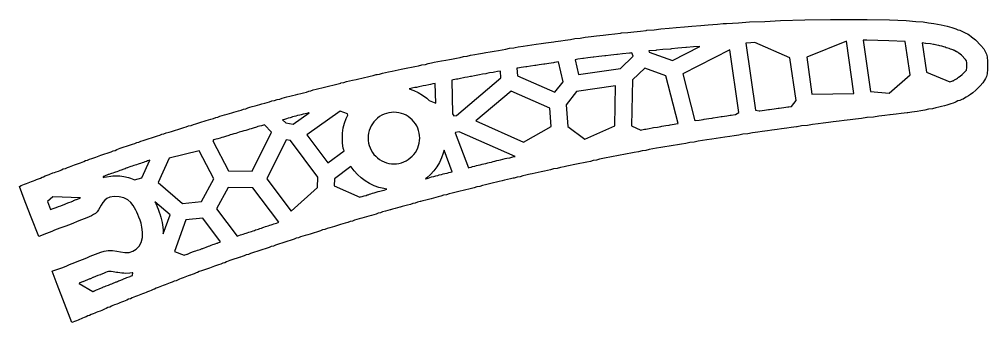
# Model space of a CAD drawing. Header units: millimetres. Extents: x -12 to 3175, y -37 to 611.
# Drawn here: x 2686.3 to 2919, y 537.7 to 610.6 of the extents above; entities that cross this region are included whole.
import ezdxf

# ---------------------------------------------------------------- set-up
doc = ezdxf.new("R2010")
doc.units = ezdxf.units.MM
doc.layers.add('default', color=7, linetype='Continuous')

msp = doc.modelspace()

# ---------------------------------------------------------------- linework, layer by layer
at = {"layer": 'default'}
for points in [[(2686.35, 570.39), (2686.4, 570.41), (2686.8, 570.59), (2687.17, 570.74), (2687.58, 570.93), (2688.06, 571.07), (2688.47, 571.26), (2688.84, 571.41), (2689.24, 571.59), (2689.73, 571.74), (2690.14, 571.93), (2690.5, 572.07), (2690.91, 572.26), (2691.4, 572.41), (2691.8, 572.59), (2692.17, 572.74), (2692.58, 572.93), (2693.06, 573.07), (2693.47, 573.26), (2693.84, 573.41), (2694.25, 573.59), (2694.42, 573.64), (2694.75, 573.74), (2695.23, 573.93), (2695.73, 574.07), (2696.14, 574.26), (2696.5, 574.41), (2696.91, 574.59), (2697.41, 574.74), (2697.89, 574.93), (2698.39, 575.07), (2698.8, 575.26), (2699.17, 575.41), (2699.58, 575.59), (2700.08, 575.74), (2700.56, 575.93), (2701.06, 576.07), (2701.47, 576.26), (2701.84, 576.41), (2702.25, 576.59), (2702.75, 576.74), (2703.23, 576.93), (2703.75, 577.07), (2704.22, 577.26), (2704.73, 577.41), (2705.14, 577.59), (2705.5, 577.74), (2705.91, 577.93), (2706.41, 578.07), (2706.89, 578.26), (2707.41, 578.41), (2707.89, 578.59), (2708.41, 578.74), (2708.89, 578.93), (2709.39, 579.07), (2709.8, 579.26), (2710.17, 579.41), (2710.58, 579.59), (2711.08, 579.74), (2711.56, 579.93), (2712.08, 580.07), (2712.56, 580.26), (2713.08, 580.41), (2713.56, 580.59), (2714.08, 580.74), (2714.56, 580.93), (2715.08, 581.07), (2715.56, 581.26), (2716.08, 581.41), (2716.56, 581.59), (2717.08, 581.74), (2717.56, 581.93), (2718.08, 582.07), (2718.56, 582.26), (2719.08, 582.41), (2719.56, 582.59), (2720.08, 582.74), (2720.42, 582.87), (2720.56, 582.93), (2721.1, 583.07), (2721.65, 583.26), (2722.32, 583.41), (2722.87, 583.59), (2723.41, 583.74), (2723.89, 583.93), (2724.41, 584.07), (2724.89, 584.26), (2725.41, 584.41), (2725.9, 584.59), (2726.43, 584.74), (2726.99, 584.93), (2727.65, 585.07), (2728.21, 585.26), (2728.74, 585.41), (2729.23, 585.59), (2729.75, 585.74), (2730.23, 585.93), (2730.75, 586.07), (2731.23, 586.26), (2731.77, 586.41), (2732.32, 586.59), (2732.99, 586.74), (2733.54, 586.93), (2734.08, 587.07), (2734.56, 587.26), (2735.1, 587.41), (2735.65, 587.59), (2736.32, 587.74), (2736.87, 587.93), (2737.41, 588.07), (2737.9, 588.26), (2738.43, 588.41), (2738.99, 588.59), (2739.65, 588.74), (2740.21, 588.93), (2740.74, 589.07), (2741.23, 589.26), (2741.77, 589.41), (2742.32, 589.59), (2742.99, 589.74), (2743.54, 589.93), (2744.1, 590.07), (2744.65, 590.26), (2745.32, 590.41), (2745.88, 590.59), (2746.43, 590.74), (2746.99, 590.93), (2747.67, 591.07), (2748.3, 591.26), (2748.98, 591.41), (2749.54, 591.59), (2750.1, 591.74), (2750.66, 591.93), (2751.34, 592.07), (2751.97, 592.26), (2752.67, 592.41), (2753.3, 592.59), (2754, 592.74), (2754.63, 592.93), (2755.32, 593.07), (2755.88, 593.26), (2756.43, 593.41), (2756.99, 593.59), (2757.67, 593.74), (2758.3, 593.93), (2759, 594.07), (2759.64, 594.26), (2760.34, 594.41), (2760.97, 594.59), (2761.67, 594.74), (2762.3, 594.93), (2763, 595.07), (2763.57, 595.24), (2763.64, 595.26), (2764.34, 595.41), (2764.97, 595.59), (2765.69, 595.74), (2766.39, 595.93), (2767.25, 596.07), (2767.95, 596.26), (2768.67, 596.41), (2769.3, 596.59), (2770, 596.74), (2770.64, 596.93), (2771.36, 597.07), (2772.06, 597.26), (2772.31, 597.3), (2772.91, 597.41), (2773.62, 597.59), (2774.35, 597.74), (2775.06, 597.93), (2775.91, 598.07), (2776.62, 598.26), (2777.36, 598.41), (2778.06, 598.59), (2778.93, 598.74), (2779.71, 598.93), (2780.6, 599.07), (2781.38, 599.26), (2782.26, 599.41), (2783.04, 599.59), (2783.91, 599.74), (2784.62, 599.93), (2785.36, 600.07), (2786.07, 600.26), (2786.95, 600.41), (2787.8, 600.59), (2788.84, 600.74), (2789.69, 600.93), (2790.18, 601.01), (2790.59, 601.07), (2791.38, 601.26), (2792.26, 601.41), (2793.05, 601.59), (2793.95, 601.74), (2794.8, 601.93), (2795.84, 602.07), (2796.69, 602.26), (2797.61, 602.41), (2798.47, 602.59), (2799.52, 602.74), (2800.45, 602.93), (2801.5, 603.07), (2802.36, 603.26), (2803.28, 603.41), (2804.14, 603.59), (2805.21, 603.74), (2805.53, 603.8), (2806.21, 603.93), (2807.43, 604.07), (2808.43, 604.26), (2809.54, 604.41), (2810.55, 604.59), (2811.78, 604.74), (2812.86, 604.93), (2814.11, 605.07), (2814.81, 605.19), (2815.19, 605.26), (2816.45, 605.41), (2817.53, 605.59), (2818.78, 605.74), (2818.79, 605.74), (2819.86, 605.93), (2821.14, 606.07), (2822.29, 606.26), (2823.73, 606.41), (2825.02, 606.59), (2826.62, 606.74), (2827.92, 606.93), (2829.41, 607.07), (2830.79, 607.26), (2831.05, 607.28), (2832.54, 607.41), (2833.99, 607.59), (2835.65, 607.74), (2836.94, 607.91), (2837.1, 607.93), (2838.91, 608.07), (2840.51, 608.26), (2842.49, 608.41), (2844.16, 608.59), (2846.17, 608.74), (2847.92, 608.93), (2850.08, 609.07), (2851.91, 609.26), (2854.16, 609.41), (2855.46, 609.52), (2856.28, 609.59), (2859.19, 609.74), (2861.85, 609.93), (2865.48, 610.07), (2869.28, 610.26), (2875.13, 610.4), (2881.3, 610.55), (2885.9, 610.55), (2890.09, 610.55), (2895.47, 610.4), (2899.5, 610.26), (2901.77, 610.07), (2903.56, 609.93), (2904.81, 609.74), (2906.07, 609.59), (2907, 609.41), (2907.9, 609.26), (2908.61, 609.07), (2909.32, 608.93), (2909.87, 608.74), (2910.41, 608.59), (2910.89, 608.41), (2911.41, 608.26), (2911.89, 608.07), (2912.39, 607.93), (2912.8, 607.74), (2913.15, 607.59), (2913.49, 607.41), (2913.82, 607.26), (2914.17, 607.05), (2914.6, 606.81), (2915.2, 606.36), (2916.09, 605.62), (2917.41, 604.29), (2918.09, 603.47), (2918.39, 603.02), (2918.56, 602.65), (2918.74, 602.21), (2918.89, 601.56), (2919.04, 600.43), (2919.04, 598.57), (2918.89, 597.44), (2918.74, 596.78), (2918.68, 596.64), (2918.68, 596.64), (2918.54, 596.33), (2918.31, 595.9), (2917.88, 595.33), (2917.28, 594.58), (2916.24, 593.54), (2915.49, 592.93), (2914.91, 592.49), (2914.42, 592.19), (2913.91, 591.84), (2913.51, 591.61), (2913.15, 591.41), (2912.8, 591.26), (2912.39, 591.07), (2911.91, 590.93), (2911.5, 590.74), (2911.31, 590.66), (2911.14, 590.59), (2910.73, 590.41), (2910.22, 590.26), (2909.74, 590.07), (2909.21, 589.93), (2908.65, 589.74), (2907.97, 589.59), (2907.33, 589.41), (2906.6, 589.26), (2905.82, 589.07), (2904.8, 588.93), (2903.94, 588.74), (2903.01, 588.59), (2902.07, 588.41), (2900.83, 588.26), (2899.88, 588.11), (2899.69, 588.07), (2898.26, 587.93), (2897.04, 587.74), (2895.6, 587.59), (2895.56, 587.59), (2894.37, 587.41), (2892.91, 587.26), (2891.62, 587.07), (2890.11, 586.93), (2890.02, 586.93), (2888.73, 586.74), (2887.27, 586.59), (2886.04, 586.41), (2886.02, 586.41), (2884.6, 586.26), (2883.38, 586.07), (2881.95, 585.93), (2880.8, 585.74), (2879.51, 585.59), (2878.35, 585.41), (2876.93, 585.26), (2875.71, 585.07), (2874.29, 584.93), (2873.28, 584.76), (2873.28, 584.76), (2873.13, 584.74), (2871.86, 584.59), (2870.78, 584.41), (2869.53, 584.26), (2868.45, 584.07), (2867.19, 583.93), (2866.11, 583.74), (2864.86, 583.59), (2863.78, 583.41), (2862.53, 583.26), (2861.45, 583.07), (2860.21, 582.93), (2859.21, 582.74), (2858.1, 582.59), (2857.1, 582.41), (2855.88, 582.26), (2854.87, 582.07), (2853.77, 581.93), (2852.76, 581.74), (2851.54, 581.59), (2850.54, 581.41), (2849.45, 581.26), (2848.52, 581.07), (2847.45, 580.93), (2846.52, 580.74), (2845.45, 580.59), (2844.52, 580.41), (2843.45, 580.26), (2842.52, 580.07), (2841.45, 579.93), (2840.53, 579.74), (2839.47, 579.59), (2838.62, 579.41), (2837.71, 579.26), (2836.93, 579.07), (2836.88, 579.07), (2836.02, 578.93), (2835.17, 578.74), (2834.13, 578.59), (2833.28, 578.41), (2832.38, 578.26), (2831.6, 578.07), (2830.71, 577.93), (2829.93, 577.74), (2829.04, 577.59), (2828.26, 577.41), (2827.38, 577.26), (2826.6, 577.07), (2825.73, 576.93), (2825.02, 576.74), (2824.28, 576.59), (2823.58, 576.41), (2822.71, 576.26), (2821.93, 576.07), (2821.04, 575.93), (2820.27, 575.74), (2819.4, 575.59), (2818.69, 575.41), (2817.95, 575.26), (2817.24, 575.07), (2816.37, 574.93), (2815.6, 574.74), (2814.73, 574.59), (2814.02, 574.41), (2813.29, 574.26), (2812.58, 574.07), (2811.73, 573.93), (2811.02, 573.74), (2810.28, 573.59), (2809.58, 573.41), (2809.12, 573.33), (2808.73, 573.26), (2808.02, 573.07), (2807.3, 572.93), (2806.67, 572.74), (2805.95, 572.59), (2805.25, 572.41), (2805.01, 572.37), (2804.39, 572.26), (2803.69, 572.07), (2802.97, 571.93), (2802.34, 571.74), (2801.64, 571.59), (2801, 571.41), (2800.3, 571.26), (2799.67, 571.07), (2798.97, 570.93), (2798.34, 570.74), (2797.64, 570.59), (2797, 570.41), (2797, 570.41), (2797, 570.41), (2796.3, 570.26), (2795.67, 570.07), (2794.97, 569.93), (2794.34, 569.74), (2793.64, 569.59), (2793, 569.41), (2792.3, 569.26), (2791.67, 569.07), (2790.98, 568.93), (2790.98, 568.93), (2790.97, 568.93), (2790.34, 568.74), (2789.64, 568.59), (2789, 568.41), (2788.3, 568.26), (2787.67, 568.07), (2786.99, 567.93), (2786.43, 567.74), (2785.88, 567.59), (2785.32, 567.41), (2784.63, 567.26), (2784, 567.07), (2783.3, 566.93), (2782.73, 566.76), (2782.67, 566.74), (2781.99, 566.59), (2781.43, 566.41), (2780.88, 566.26), (2780.32, 566.07), (2779.63, 565.93), (2779.01, 565.74), (2778.32, 565.59), (2777.82, 565.43), (2777.76, 565.41), (2777.21, 565.26), (2776.65, 565.07), (2775.99, 564.93), (2775.51, 564.77), (2775.43, 564.74), (2774.88, 564.59), (2774.32, 564.41), (2773.65, 564.26), (2773.1, 564.07), (2772.56, 563.93), (2772.08, 563.74), (2771.54, 563.59), (2770.99, 563.41), (2770.32, 563.26), (2769.76, 563.07), (2769.21, 562.93), (2768.65, 562.74), (2767.99, 562.59), (2767.43, 562.41), (2766.9, 562.26), (2766.41, 562.07), (2765.87, 561.93), (2765.32, 561.74), (2764.65, 561.59), (2764.1, 561.41), (2763.56, 561.26), (2763.08, 561.07), (2762.56, 560.93), (2762.08, 560.74), (2761.54, 560.59), (2760.99, 560.41), (2760.32, 560.26), (2759.77, 560.07), (2759.23, 559.93), (2758.75, 559.74), (2758.23, 559.59), (2757.75, 559.41), (2757.23, 559.26), (2756.74, 559.07), (2756.21, 558.93), (2755.65, 558.74), (2754.99, 558.59), (2754.43, 558.41), (2753.9, 558.26), (2753.41, 558.07), (2752.89, 557.93), (2752.41, 557.74), (2751.89, 557.59), (2751.41, 557.41), (2750.89, 557.26), (2750.41, 557.07), (2749.89, 556.93), (2749.41, 556.74), (2748.89, 556.59), (2748.41, 556.41), (2747.89, 556.26), (2747.41, 556.07), (2746.89, 555.93), (2746.41, 555.74), (2745.89, 555.59), (2745.41, 555.41), (2744.89, 555.26), (2744.41, 555.07), (2743.89, 554.93), (2743.41, 554.74), (2742.89, 554.59), (2742.41, 554.41), (2741.89, 554.26), (2741.41, 554.07), (2740.89, 553.93), (2740.41, 553.74), (2739.89, 553.59), (2739.48, 553.43), (2739.48, 553.43), (2739.41, 553.41), (2738.89, 553.26), (2738.41, 553.07), (2738.14, 553), (2738.14, 553), (2737.89, 552.93), (2737.41, 552.74), (2736.91, 552.59), (2736.5, 552.41), (2736.14, 552.26), (2735.73, 552.07), (2735.22, 551.93), (2734.75, 551.74), (2734.23, 551.59), (2733.75, 551.41), (2733.25, 551.26), (2732.84, 551.07), (2732.47, 550.93), (2732.06, 550.74), (2731.56, 550.59), (2731.08, 550.41), (2730.56, 550.26), (2730.08, 550.07), (2729.58, 549.93), (2729.17, 549.74), (2728.8, 549.59), (2728.39, 549.41), (2727.89, 549.26), (2727.47, 549.1), (2727.41, 549.07), (2726.91, 548.93), (2726.5, 548.74), (2726.14, 548.59), (2725.73, 548.41), (2725.24, 548.26), (2724.84, 548.07), (2724.47, 547.93), (2724.06, 547.74), (2723.56, 547.59), (2723.08, 547.41), (2722.58, 547.26), (2722.17, 547.07), (2721.8, 546.93), (2721.4, 546.74), (2720.91, 546.59), (2720.5, 546.41), (2720.14, 546.26), (2719.73, 546.07), (2719.24, 545.93), (2718.84, 545.74), (2718.47, 545.59), (2718.06, 545.41), (2717.58, 545.26), (2717.17, 545.07), (2716.95, 544.99), (2716.8, 544.93), (2716.4, 544.74), (2715.91, 544.59), (2715.5, 544.41), (2715.14, 544.26), (2714.73, 544.07), (2714.24, 543.93), (2713.84, 543.74), (2713.47, 543.59), (2713.06, 543.41), (2712.63, 543.28), (2712.58, 543.26), (2712.17, 543.07), (2711.8, 542.93), (2711.4, 542.74), (2710.91, 542.59), (2710.5, 542.41), (2710.14, 542.26), (2709.73, 542.07), (2709.24, 541.93), (2708.84, 541.74), (2708.47, 541.59), (2708.06, 541.41), (2707.58, 541.26), (2707.17, 541.07), (2706.82, 540.93), (2706.48, 540.74), (2706.13, 540.59), (2705.73, 540.41), (2705.24, 540.26), (2704.84, 540.07), (2704.47, 539.93), (2704.06, 539.74), (2703.58, 539.59), (2703.17, 539.41), (2702.8, 539.26), (2702.4, 539.07), (2701.91, 538.93), (2701.51, 538.74), (2701.16, 538.59), (2700.82, 538.41), (2700.47, 538.26), (2700.06, 538.07), (2699.58, 537.93), (2699.17, 537.74), (2698.97, 537.66), (2695.44, 546.81), (2694.2, 550.03), (2694.4, 550.1), (2695.1, 550.35), (2695.82, 550.6), (2696.52, 550.85), (2697.16, 551.1), (2697.76, 551.35), (2698.39, 551.6), (2699.04, 551.85), (2699.66, 552.1), (2700.26, 552.35), (2700.89, 552.6), (2701.54, 552.85), (2702.16, 553.1), (2702.76, 553.35), (2703.39, 553.6), (2704.04, 553.85), (2704.67, 554.1), (2705.27, 554.35), (2705.94, 554.6), (2706.74, 554.82), (2707.7, 554.96), (2708.74, 554.96), (2709.74, 554.82), (2710.69, 554.64), (2711.67, 554.5), (2712.7, 554.54), (2713.62, 554.8), (2714.44, 555.3), (2715.15, 556.04), (2715.64, 556.95), (2715.91, 558.1), (2715.94, 559.41), (2715.8, 560.58), (2715.58, 561.53), (2715.34, 562.32), (2715.09, 563.03), (2714.84, 563.66), (2714.59, 564.21), (2714.33, 564.73), (2714.05, 565.26), (2713.68, 565.85), (2713.15, 566.51), (2712.4, 567.17), (2711.49, 567.66), (2710.36, 567.92), (2709.11, 567.95), (2708.07, 567.79), (2707.36, 567.51), (2706.86, 567.09), (2706.43, 566.53), (2706.02, 565.9), (2705.65, 565.3), (2705.34, 564.77), (2705.02, 564.3), (2704.64, 563.92), (2704.19, 563.62), (2703.69, 563.36), (2703.15, 563.11), (2702.54, 562.85), (2701.89, 562.6), (2701.26, 562.35), (2700.66, 562.1), (2700.04, 561.85), (2699.39, 561.6), (2698.76, 561.35), (2698.16, 561.1), (2697.52, 560.85), (2696.82, 560.6), (2696.1, 560.35), (2695.4, 560.1), (2694.77, 559.85), (2694.16, 559.6), (2693.54, 559.35), (2692.89, 559.1), (2692.26, 558.85), (2691.66, 558.6), (2691.04, 558.35), (2691, 558.34), (2689.2, 563), (2689.05, 563.39), (2687.52, 567.34), (2686.35, 570.39)], [(2886.9, 592.77), (2885.09, 605.34), (2875.55, 601.43), (2876.83, 592.56), (2886.9, 592.77)], [(2899.21, 605.27), (2895.31, 605.4), (2890.02, 605.55), (2889.1, 605.55), (2890.89, 593.19), (2895.35, 592.85), (2900.41, 597.2), (2899.25, 605.26), (2899.21, 605.27)], [(2846.54, 603.75), (2844.62, 603.61), (2843.04, 603.44), (2842.86, 603.42), (2840.98, 603.28), (2839.49, 603.11), (2839.32, 603.09), (2837.62, 602.95), (2837.62, 602.95), (2837.71, 602.67), (2843.27, 600.67), (2849.89, 604.05), (2848.35, 603.94), (2846.7, 603.77), (2846.54, 603.75)], [(2850.64, 586.51), (2850.94, 586.56), (2852.01, 586.69), (2852.86, 586.84), (2853.1, 586.88), (2854.09, 587.01), (2854.97, 587.18), (2855.27, 587.22), (2856.34, 587.35), (2857.2, 587.51), (2857.43, 587.55), (2858.42, 587.68), (2858.44, 587.68), (2859.28, 588.19), (2857.11, 603.24), (2845.75, 597.45), (2848.66, 586.19), (2848.78, 586.21), (2849.75, 586.35), (2850.64, 586.51)], [(2866.35, 588.85), (2866.6, 588.89), (2867.73, 589.02), (2868.68, 589.19), (2868.94, 589.22), (2870.07, 589.36), (2871.02, 589.52), (2871.28, 589.56), (2871.94, 589.63), (2873.01, 591.06), (2871.53, 601.3), (2863.1, 604.97), (2862.12, 604.93), (2860.92, 604.85), (2863.23, 588.76), (2864.11, 588.54), (2864.27, 588.56), (2865.4, 588.69), (2866.35, 588.85)], [(2910.83, 595.85), (2910.92, 595.89), (2911.02, 595.95), (2911.11, 596), (2911.27, 596.09), (2911.54, 596.28), (2911.77, 596.43), (2912.07, 596.62), (2912.42, 596.88), (2912.9, 597.27), (2913.55, 597.92), (2913.92, 598.38), (2913.98, 598.46), (2914.04, 598.9), (2914.04, 600.1), (2913.97, 600.6), (2913.7, 600.93), (2912.72, 601.92), (2912.08, 602.44), (2911.84, 602.63), (2911.72, 602.7), (2911.67, 602.72), (2911.54, 602.8), (2911.43, 602.85), (2911.08, 603.03), (2910.96, 603.09), (2910.85, 603.14), (2910.74, 603.19), (2910.64, 603.23), (2910.47, 603.28), (2910.1, 603.41), (2909.82, 603.51), (2909.51, 603.6), (2909.11, 603.74), (2908.85, 603.84), (2908.54, 603.92), (2908.31, 603.99), (2908.01, 604.09), (2907.58, 604.18), (2907.35, 604.24), (2906.87, 604.36), (2906.19, 604.47), (2906.03, 604.5), (2905.29, 604.65), (2904.22, 604.78), (2904.08, 604.79), (2903.34, 604.9), (2904.36, 597.82), (2909.97, 595.53), (2910.44, 595.7), (2910.62, 595.76), (2910.73, 595.81), (2910.83, 595.85)], [(2830.08, 602.12), (2829.91, 602.1), (2828.52, 601.96), (2827.32, 601.79), (2827.08, 601.76), (2825.61, 601.63), (2824.43, 601.46), (2824.24, 601.43), (2822.94, 601.3), (2821.92, 601.14), (2821.72, 601.11), (2820.57, 600.97), (2819.9, 600.86), (2820.71, 597.32), (2830.77, 598.77), (2833.83, 601.68), (2833.55, 602.5), (2833.18, 602.45), (2832.97, 602.43), (2831.33, 602.29), (2830.08, 602.12)], [(2801.96, 598.09), (2801.29, 597.99), (2800.5, 597.84), (2800.22, 597.79), (2799.35, 597.67), (2798.67, 597.52), (2798.41, 597.47), (2797.62, 597.34), (2796.89, 597.19), (2796.55, 597.13), (2795.69, 597), (2795.01, 596.85), (2794.76, 596.81), (2794.03, 596.69), (2793.41, 596.54), (2793.09, 596.48), (2792.36, 596.35), (2791.74, 596.21), (2791.41, 596.14), (2790.63, 596.01), (2790.29, 595.94), (2790.45, 587.86), (2790.76, 587.35), (2791.42, 587.47), (2802.08, 596.53), (2801.96, 598.09)], [(2813.58, 599.98), (2812.63, 599.81), (2812.38, 599.78), (2811.3, 599.65), (2810.44, 599.49), (2810.21, 599.45), (2809.22, 599.32), (2808.34, 599.16), (2808.04, 599.11), (2806.97, 598.98), (2806.12, 598.82), (2805.92, 598.79), (2806.06, 597.01), (2815.06, 593.05), (2817.01, 595.55), (2815.92, 600.31), (2815.91, 600.31), (2814.96, 600.15), (2814.7, 600.11), (2813.58, 599.98)], [(2836.9, 584.19), (2837.68, 584.32), (2838.41, 584.48), (2838.77, 584.54), (2839.69, 584.67), (2840.47, 584.83), (2840.76, 584.88), (2841.69, 585.01), (2842.48, 585.16), (2842.76, 585.21), (2843.69, 585.34), (2844.48, 585.5), (2844.7, 585.53), (2841.74, 596.97), (2836.62, 598.82), (2833.67, 596.01), (2833.46, 584.95), (2835.73, 583.94), (2835.95, 583.98), (2836.57, 584.13), (2836.9, 584.19)], [(2784.75, 594.81), (2784.04, 594.69), (2783.42, 594.54), (2783.09, 594.48), (2782.37, 594.36), (2781.75, 594.21), (2781.42, 594.14), (2780.7, 594.02), (2780.09, 593.88), (2780.02, 593.86), (2781.11, 593.47), (2782.21, 592.95), (2783.25, 592.33), (2784.23, 591.6), (2784.83, 591.06), (2786.4, 590.37), (2786.3, 595.16), (2785.74, 595.05), (2785.17, 594.9), (2784.75, 594.81)], [(2820.25, 593.21), (2817.74, 589.98), (2818.19, 584.8), (2822.25, 581.77), (2829.46, 584.96), (2829.64, 594.56), (2820.25, 593.21)], [(2813.79, 589.24), (2804.5, 593.33), (2796.02, 586.13), (2807.52, 581.07), (2814.18, 584.84), (2813.79, 589.24)], [(2755.41, 587.94), (2755.04, 587.85), (2754.52, 587.74), (2754.08, 587.61), (2753.71, 587.52), (2753.19, 587.41), (2752.75, 587.28), (2752.4, 587.19), (2751.97, 587.1), (2751.66, 586.99), (2751.4, 586.91), (2750.98, 586.8), (2750.55, 586.66), (2750.05, 586.52), (2749.62, 586.43), (2750.35, 585.66), (2752.13, 585.35), (2756, 588.11), (2755.87, 588.08), (2755.41, 587.94)], [(2764.37, 578.92), (2764.2, 579.6), (2764.02, 580.8), (2763.97, 582.02), (2764.02, 583.23), (2764.2, 584.44), (2764.5, 585.62), (2764.91, 586.76), (2765.29, 587.56), (2765.2, 587.84), (2763.43, 588.49), (2755.44, 582.79), (2760.49, 576.03), (2764.37, 578.92)], [(2782.54, 582.63), (2782.45, 583.23), (2782.3, 583.82), (2782.09, 584.39), (2781.83, 584.94), (2781.52, 585.46), (2781.16, 585.95), (2780.75, 586.4), (2780.3, 586.81), (2779.81, 587.17), (2779.29, 587.49), (2778.74, 587.75), (2778.16, 587.95), (2777.57, 588.1), (2776.97, 588.19), (2776.37, 588.22), (2775.76, 588.19), (2775.16, 588.1), (2774.57, 587.95), (2773.99, 587.75), (2773.44, 587.49), (2772.92, 587.17), (2772.43, 586.81), (2771.98, 586.4), (2771.57, 585.95), (2771.21, 585.46), (2770.9, 584.94), (2770.64, 584.39), (2770.43, 583.82), (2770.28, 583.23), (2770.2, 582.63), (2770.17, 582.02), (2770.2, 581.41), (2770.28, 580.81), (2770.43, 580.22), (2770.64, 579.65), (2770.9, 579.1), (2771.21, 578.57), (2771.57, 578.09), (2771.98, 577.63), (2772.43, 577.23), (2772.92, 576.86), (2773.44, 576.55), (2773.99, 576.29), (2774.57, 576.09), (2775.16, 575.94), (2775.76, 575.85), (2776.37, 575.82), (2776.97, 575.85), (2777.57, 575.94), (2778.16, 576.09), (2778.74, 576.29), (2779.29, 576.55), (2779.81, 576.86), (2780.3, 577.23), (2780.75, 577.63), (2781.16, 578.09), (2781.52, 578.57), (2781.83, 579.1), (2782.09, 579.65), (2782.3, 580.22), (2782.45, 580.81), (2782.54, 581.41), (2782.57, 582.02), (2782.54, 582.63)], [(2744.98, 585.13), (2744.56, 585), (2744.07, 584.86), (2743.66, 584.77), (2743.35, 584.66), (2743.1, 584.59), (2742.79, 584.5), (2742.51, 584.4), (2742.08, 584.26), (2741.67, 584.14), (2741.23, 584), (2740.74, 583.86), (2740.32, 583.77), (2740.01, 583.66), (2739.77, 583.59), (2739.46, 583.5), (2739.18, 583.4), (2738.75, 583.26), (2738.34, 583.14), (2737.9, 583), (2737.41, 582.86), (2736.99, 582.77), (2736.68, 582.66), (2736.44, 582.59), (2736.12, 582.5), (2735.85, 582.4), (2735.42, 582.26), (2735, 582.14), (2734.57, 582), (2734.07, 581.86), (2733.66, 581.77), (2733.35, 581.66), (2733.1, 581.59), (2732.99, 581.56), (2732.87, 581.33), (2736.6, 574.15), (2742.28, 574.05), (2746.94, 583.44), (2745.25, 585.21), (2744.98, 585.13)], [(2795.27, 575.15), (2795.78, 575.26), (2796.23, 575.39), (2796.6, 575.48), (2797.12, 575.59), (2797.56, 575.72), (2797.93, 575.82), (2798.45, 575.93), (2798.9, 576.06), (2799.27, 576.15), (2799.78, 576.26), (2800.23, 576.39), (2800.6, 576.48), (2801.12, 576.59), (2801.57, 576.73), (2801.96, 576.82), (2802.55, 576.94), (2803.12, 577.09), (2803.53, 577.18), (2804.18, 577.3), (2804.68, 577.43), (2804.94, 577.49), (2805.46, 577.6), (2805.47, 577.6), (2792.04, 583.52), (2791.17, 583.36), (2791.11, 583.24), (2794.25, 574.88), (2794.45, 574.93), (2794.9, 575.06), (2795.27, 575.15)], [(2751.48, 581.4), (2750.48, 581.58), (2745.84, 572.24), (2751.69, 564.42), (2757.97, 570.16), (2758.06, 572.6), (2751.48, 581.4)], [(2729.58, 578.99), (2722.34, 577.15), (2719.67, 571.35), (2725.57, 566.27), (2730.12, 566.75), (2733.11, 572.19), (2729.58, 578.99)], [(2784.31, 572.34), (2784.58, 572.42), (2784.99, 572.53), (2785.42, 572.67), (2785.93, 572.81), (2786.44, 572.92), (2786.89, 573.06), (2787.27, 573.15), (2787.78, 573.26), (2788.23, 573.39), (2788.6, 573.48), (2789.12, 573.59), (2789.56, 573.72), (2789.93, 573.82), (2790.35, 573.9), (2788.4, 579.09), (2788.23, 578.42), (2787.82, 577.27), (2787.3, 576.17), (2786.68, 575.13), (2785.95, 574.15), (2785.13, 573.25), (2784.23, 572.43), (2783.96, 572.23), (2784, 572.24), (2784.31, 572.34)], [(2708.79, 572.94), (2709.22, 572.95), (2710.48, 572.92), (2710.99, 572.88), (2711.49, 572.79), (2712.61, 572.53), (2713.04, 572.42), (2713.45, 572.26), (2713.85, 572.07), (2714.04, 571.97), (2715.78, 572.48), (2717.73, 576.69), (2717.46, 576.6), (2717.15, 576.51), (2716.87, 576.4), (2716.46, 576.27), (2716.15, 576.18), (2715.87, 576.07), (2715.46, 575.94), (2715.15, 575.85), (2714.87, 575.74), (2714.46, 575.6), (2714.15, 575.51), (2713.87, 575.4), (2713.46, 575.27), (2713.15, 575.18), (2712.88, 575.07), (2712.51, 574.95), (2712.33, 574.89), (2712.22, 574.85), (2712.04, 574.77), (2711.77, 574.66), (2711.44, 574.51), (2710.82, 574.28), (2710.5, 574.19), (2710.21, 574.07), (2709.79, 573.94), (2709.48, 573.85), (2709.2, 573.74), (2708.79, 573.6), (2708.49, 573.51), (2708.21, 573.41), (2707.84, 573.28), (2707.66, 573.23), (2707.56, 573.18), (2707.38, 573.11), (2707.1, 572.99), (2706.78, 572.85), (2706.51, 572.75), (2706.5, 572.53), (2706.75, 572.62), (2707.31, 572.74), (2708.35, 572.89), (2708.79, 572.94)], [(2769.23, 568.14), (2769.65, 568.23), (2769.96, 568.34), (2770.2, 568.41), (2770.52, 568.5), (2770.79, 568.6), (2771.22, 568.74), (2771.64, 568.86), (2772.07, 569), (2772.57, 569.14), (2772.99, 569.23), (2773.3, 569.34), (2773.58, 569.42), (2773.99, 569.53), (2774.41, 569.67), (2774.69, 569.75), (2773.95, 569.86), (2772.77, 570.15), (2771.62, 570.56), (2770.52, 571.08), (2769.48, 571.71), (2768.5, 572.43), (2767.6, 573.25), (2766.78, 574.15), (2766.05, 575.13), (2766.03, 575.16), (2762.05, 572.2), (2761.98, 570.53), (2768.14, 567.82), (2768.32, 567.87), (2768.75, 568), (2769.23, 568.14)], [(2739.83, 558.82), (2740.11, 558.93), (2740.51, 559.06), (2740.83, 559.15), (2741.11, 559.26), (2741.51, 559.4), (2741.83, 559.49), (2742.11, 559.6), (2742.51, 559.73), (2742.83, 559.82), (2743.11, 559.93), (2743.51, 560.06), (2743.83, 560.15), (2744.11, 560.26), (2744.51, 560.4), (2744.83, 560.49), (2745.11, 560.6), (2745.51, 560.73), (2745.83, 560.82), (2746.11, 560.93), (2746.51, 561.06), (2746.83, 561.15), (2747.11, 561.26), (2747.51, 561.4), (2747.83, 561.49), (2748.11, 561.6), (2748.51, 561.73), (2748.67, 561.78), (2742.49, 570.05), (2736.55, 570.15), (2733.74, 565.04), (2738.68, 558.44), (2738.83, 558.49), (2739.11, 558.6), (2739.51, 558.73), (2739.83, 558.82)], [(2695.77, 565.54), (2696.29, 565.74), (2696.85, 565.97), (2696.89, 565.99), (2697.52, 566.24), (2697.61, 566.28), (2698.22, 566.51), (2698.77, 566.73), (2699.35, 566.97), (2699.39, 566.99), (2700.02, 567.24), (2700.1, 567.27), (2700.69, 567.5), (2701, 567.63), (2694.4, 567.88), (2693.1, 566.79), (2693.84, 564.86), (2694.43, 565.06), (2694.45, 565.07), (2695.16, 565.32), (2695.77, 565.54)], [(2719.48, 565.52), (2719.73, 564.9), (2719.81, 564.68), (2720.06, 563.96), (2720.11, 563.8), (2720.36, 563.01), (2720.45, 562.65), (2720.67, 561.71), (2720.76, 561.18), (2720.9, 560), (2720.94, 559.29), (2720.93, 559.03), (2722.57, 563.57), (2718.93, 566.71), (2719.07, 566.43), (2719.15, 566.27), (2719.4, 565.71), (2719.48, 565.52)], [(2726.47, 554.05), (2726.65, 554.11), (2726.75, 554.15), (2726.93, 554.23), (2727.21, 554.34), (2727.53, 554.49), (2728.16, 554.72), (2728.47, 554.81), (2728.77, 554.93), (2729.18, 555.06), (2729.49, 555.15), (2729.76, 555.26), (2730.13, 555.39), (2730.31, 555.44), (2730.42, 555.49), (2730.6, 555.56), (2730.87, 555.67), (2731.2, 555.82), (2731.82, 556.05), (2732.14, 556.14), (2732.43, 556.26), (2732.85, 556.4), (2733.15, 556.49), (2733.43, 556.59), (2733.8, 556.72), (2733.98, 556.77), (2734.08, 556.82), (2734.26, 556.89), (2734.54, 557.01), (2734.7, 557.08), (2730.45, 562.77), (2726.38, 562.33), (2723.63, 554.73), (2725.98, 553.88), (2726.09, 553.92), (2726.47, 554.05)], [(2711.42, 549.51), (2711, 549.55), (2710.01, 549.68), (2709.72, 549.73), (2708.9, 549.89), (2708.39, 549.96), (2708.08, 549.96), (2707.78, 549.92), (2707.46, 549.83), (2707.08, 549.69), (2706.55, 549.47), (2706.53, 549.47), (2705.9, 549.21), (2705.82, 549.18), (2705.21, 548.95), (2704.66, 548.72), (2704.08, 548.49), (2704.03, 548.47), (2703.41, 548.22), (2703.32, 548.18), (2702.71, 547.95), (2702.16, 547.72), (2701.58, 547.49), (2701.53, 547.47), (2700.91, 547.22), (2700.82, 547.18), (2700.68, 547.13), (2700.69, 547.1), (2703.99, 545.11), (2704.06, 545.14), (2704.18, 545.2), (2704.31, 545.25), (2704.43, 545.31), (2704.87, 545.53), (2705.16, 545.65), (2705.51, 545.81), (2706.11, 546.04), (2706.29, 546.09), (2706.41, 546.15), (2706.59, 546.23), (2706.87, 546.34), (2707.18, 546.48), (2707.77, 546.7), (2707.96, 546.76), (2708.07, 546.81), (2708.26, 546.89), (2708.53, 547), (2708.85, 547.15), (2709.44, 547.37), (2709.62, 547.43), (2709.74, 547.48), (2709.93, 547.56), (2710.2, 547.67), (2710.52, 547.81), (2711.11, 548.04), (2711.29, 548.09), (2711.41, 548.15), (2711.59, 548.23), (2711.87, 548.34), (2712.18, 548.48), (2712.77, 548.7), (2712.96, 548.76), (2713.07, 548.81), (2713.26, 548.89), (2713.53, 549), (2713.54, 549.01), (2713.64, 549.63), (2713.47, 549.6), (2712.86, 549.54), (2711.84, 549.5), (2711.42, 549.51)]]:
    msp.add_lwpolyline(points, dxfattribs=at)

doc.saveas('drawing.dxf')
